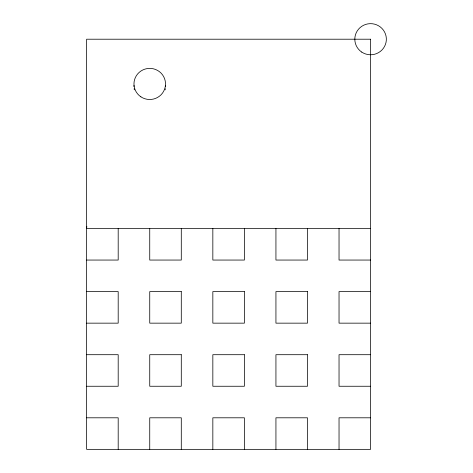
<?xml version="1.0" encoding="UTF-8"?>
<svg xmlns="http://www.w3.org/2000/svg" width="473" height="473" viewBox="0 0 473 473"><rect width="100%" height="100%" fill="white"/><g stroke="black" fill="none" stroke-linecap="round" stroke-linejoin="round"><path stroke-width="0.71" d="M86.801 226.295L86.642 228.506L370.584 228.506M86.642 260.055L118.191 260.055L118.191 228.506M370.584 260.055L339.035 260.055L339.035 228.506M86.642 291.605L118.191 291.605L118.191 323.154L86.642 323.154M370.584 291.605L339.035 291.605L339.035 323.154L370.584 323.154M86.642 354.703L118.191 354.703L118.191 386.252L86.642 386.252M370.584 354.703L339.035 354.703L339.035 386.252L370.584 386.252M86.642 417.801L118.191 417.801L118.191 449.35M370.584 417.801L339.035 417.801L339.035 449.35M307.485 228.506L307.485 260.055L275.936 260.055L275.936 228.506M307.485 449.35L307.485 417.801L275.936 417.801L275.936 449.35M244.387 228.506L244.387 260.055L212.838 260.055L212.838 228.506M244.387 449.35L244.387 417.801L212.838 417.801L212.838 449.35M181.289 228.506L181.289 260.055L149.74 260.055L149.74 228.506M181.289 449.35L181.289 417.801L149.74 417.801L149.74 449.35M165.355 88.747A15.775 15.562 0 0 1 165.154 89.84M134.326 89.84A15.775 15.562 0 0 1 134.125 88.747M133.965 86.535A15.775 15.562 0 0 1 134.007 85.424M165.473 85.424A15.775 15.562 0 0 1 165.515 86.535M370.584 39.212L86.642 39.212L86.642 449.35L370.584 449.35L370.584 39.212M181.289 291.605L149.74 291.605L149.74 323.154L181.289 323.154L181.289 291.605M244.387 291.605L212.838 291.605L212.838 323.154L244.387 323.154L244.387 291.605M307.485 291.605L275.936 291.605L275.936 323.154L307.485 323.154L307.485 291.605M181.289 354.703L149.74 354.703L149.74 386.252L181.289 386.252L181.289 354.703M244.387 354.703L212.838 354.703L212.838 386.252L244.387 386.252L244.387 354.703M307.485 354.703L275.936 354.703L275.936 386.252L307.485 386.252L307.485 354.703M361.744 52.095A15.775 15.562 0 0 0 386.317 40.317A15.775 15.562 0 0 0 363.69 25.217A15.775 15.562 0 0 0 361.744 52.095M140.895 96.829A15.775 15.562 0 0 0 165.473 85.051A15.775 15.562 0 0 0 142.846 69.945A15.775 15.562 0 0 0 140.895 96.829"/></g></svg>
